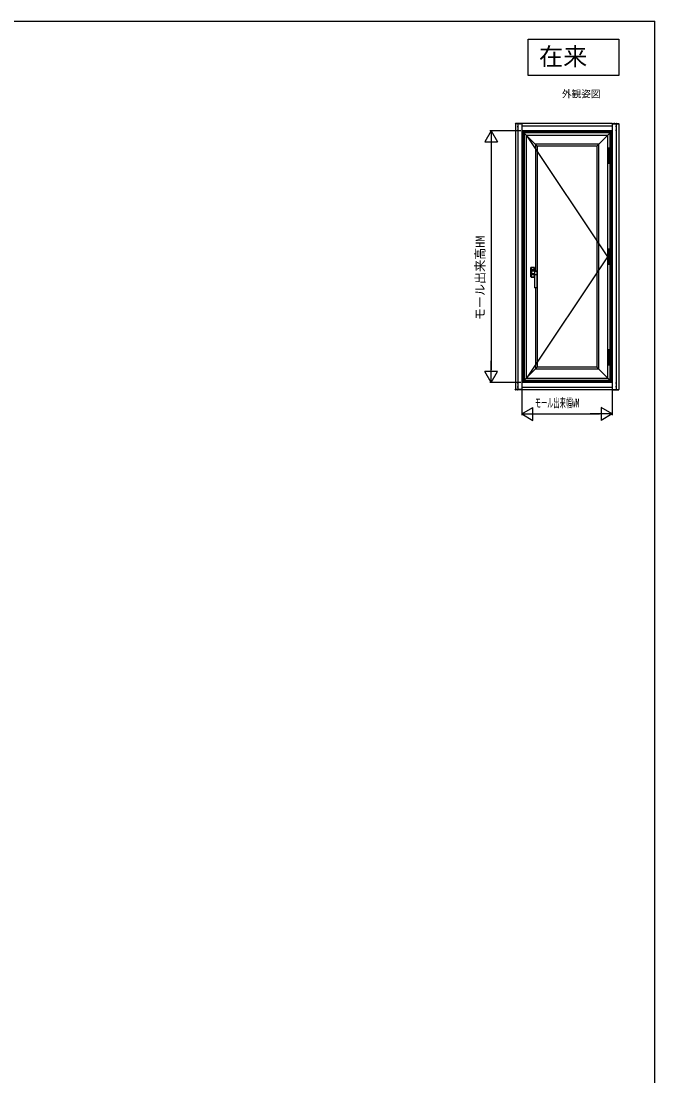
# Model space of a CAD drawing. Units: millimetres, scale not verified. Extents: x -525 to 525, y -783 to 779.
# Drawn here: x 0 to 525, y -127 to 747 of the extents above; entities that cross this region are included whole.
import ezdxf
from ezdxf.enums import TextEntityAlignment as Align

# ---------------------------------------------------------------- set-up
doc = ezdxf.new("R2010")
doc.units = ezdxf.units.MM
doc.header["$LTSCALE"] = 4
for name, color, linetype in [('0-1_USER1', 3, 'Continuous'), ('0-6_YKK_A1', 4, 'Continuous'), ('0-7_YKK_D', 6, 'Continuous'), ('0-8_YKK_ZWAK', 7, 'Continuous')]:
    doc.layers.add(name, color=color, linetype=linetype)
doc.styles.add('ＭＳ ゴシック', font='')
doc.styles.get('ＭＳ ゴシック').set_extended_font_data('MS Gothic')

msp = doc.modelspace()

# ---------------------------------------------------------------- linework, layer by layer
at = {"layer": '0-1_USER1'}
msp.add_lwpolyline([(420, 732.2), (495, 732.2), (495, 702.2), (420, 702.2)], close=True, dxfattribs=at)
at = {"layer": '0-6_YKK_A1'}
for p, q in [((409.4, 661.95), (409.4, 441.85)), ((411.25, 661.95), (409.45, 661.95)), ((411.251, 662.2), (409.451, 662.2)), ((411.17, 659.75), (412.146, 659.75)), ((411.17, 656.6), (412.146, 656.6)), ((411.25, 661.95), (411.35, 661.95)), ((411.251, 662.2), (411.451, 662.2)), ((411.4, 660.2), (411.322, 660.2)), ((411.322, 659.3), (411.4, 659.3)), ((411.4, 657.05), (411.322, 657.05)), ((411.322, 656.15), (411.4, 656.15)), ((411.4, 661.95), (411.4, 441.85)), ((411.4, 660.2), (411.4, 660.14)), ((411.4, 659.94), (411.4, 659.56)), ((411.4, 659.36), (411.4, 659.3)), ((411.4, 657.05), (411.4, 656.99)), ((411.4, 656.79), (411.4, 656.41)), ((411.4, 656.21), (411.4, 656.15)), ((414.8, 661.95), (411.45, 661.95)), ((414.799, 662.2), (411.451, 662.2)), ((411.75, 661.95), (411.75, 661.95)), ((412.649, 662.278), (412.649, 662.2)), ((412.709, 662.2), (412.649, 662.2)), ((413.289, 662.2), (412.909, 662.2)), ((413.099, 662.43), (413.099, 661.454)), ((413.549, 662.2), (413.489, 662.2)), ((413.549, 662.2), (413.549, 662.278)), ((414.8, 661.95), (414.9, 661.95)), ((414.9, 661.95), (414.899, 662.101)), ((414.9, 662.2), (414.9, 441.6)), ((489.5, 662.2), (414.9, 662.2)), ((489.5, 660.2), (414.9, 660.2)), ((489.5, 656.2), (414.9, 656.2)), ((427.6, 643.5), (414.901, 656.2)), ((476.8, 643.5), (489.499, 656.2)), ((489.5, 662.2), (489.5, 441.6)), ((489.5, 661.95), (489.501, 662.101)), ((489.6, 661.95), (489.5, 661.95)), ((489.6, 661.95), (492.95, 661.95)), ((489.601, 662.2), (492.949, 662.2)), ((490.851, 662.2), (490.851, 662.278)), ((490.851, 662.2), (490.911, 662.2)), ((491.111, 662.2), (491.491, 662.2)), ((491.301, 662.43), (491.301, 661.454)), ((491.691, 662.2), (491.751, 662.2)), ((491.751, 662.278), (491.751, 662.2)), ((493.23, 659.75), (492.254, 659.75)), ((493.23, 656.6), (492.254, 656.6)), ((492.65, 661.95), (492.65, 661.95)), ((493.149, 662.2), (492.949, 662.2)), ((493, 661.95), (493, 441.85)), ((493, 660.2), (493.078, 660.2)), ((493, 660.2), (493, 660.14)), ((493, 659.94), (493, 659.56)), ((493, 659.36), (493, 659.3)), ((493.078, 659.3), (493, 659.3)), ((493, 657.05), (493.078, 657.05)), ((493, 657.05), (493, 656.99)), ((493, 656.79), (493, 656.41)), ((493, 656.21), (493, 656.15)), ((493.078, 656.15), (493, 656.15)), ((493.15, 661.95), (493.05, 661.95)), ((493.149, 662.2), (494.949, 662.2)), ((493.15, 661.95), (494.95, 661.95)), ((495, 661.95), (495, 441.85)), ((415.7, 655.4), (415.7, 448.4)), ((488.7, 655.4), (415.7, 655.4)), ((416.4, 654.7), (416.4, 449.1)), ((488, 654.7), (416.4, 654.7)), ((416.62, 654.48), (416.62, 449.32)), ((487.78, 654.48), (416.62, 654.48)), ((418.6, 451.3), (418.6, 652.5)), ((418.6, 652.5), (485.8, 551.9)), ((485.8, 652.5), (418.6, 652.5)), ((485.8, 652.5), (485.8, 451.3)), ((487.78, 654.48), (487.78, 449.32)), ((488, 654.7), (488, 449.1)), ((488.7, 655.4), (488.7, 448.4)), ((426, 645.1), (426, 540.136)), ((478.4, 645.1), (426, 645.1)), ((427.6, 643.5), (427.6, 460.3)), ((476.8, 643.5), (427.6, 643.5)), ((476.8, 643.5), (476.8, 460.3)), ((478.4, 645.1), (478.4, 458.7)), ((487.5, 641.85), (487.5, 629.15)), ((487.5, 629.15), (486.16, 629.15)), ((485.8, 551.9), (418.6, 451.3)), ((487.5, 558.25), (486.16, 558.25)), ((486.16, 558.25), (486.16, 545.55)), ((487.5, 558.25), (487.5, 545.55)), ((422.37, 535.307), (422.37, 542.907)), ((422.405, 542.873), (422.405, 540.957)), ((422.41, 540.997), (422.41, 542.907)), ((422.46, 543.021), (422.46, 543.019)), ((422.564, 543.057), (422.558, 543.057)), ((423.47, 543.057), (422.564, 543.057)), ((422.57, 543.107), (424.97, 543.107)), ((422.605, 543.072), (424.935, 543.072)), ((424.07, 543.057), (423.47, 543.057)), ((424.976, 543.057), (424.07, 543.057)), ((424.982, 543.057), (424.976, 543.057)), ((425.08, 543.019), (425.08, 543.021)), ((425.13, 540.997), (425.13, 542.907)), ((425.135, 542.873), (425.135, 540.957)), ((425.17, 540.165), (425.17, 542.907)), ((487.5, 545.55), (486.16, 545.55)), ((422.405, 540.957), (422.415, 540.947)), ((422.405, 540.957), (422.46, 540.957)), ((422.415, 537.268), (422.405, 537.257)), ((422.405, 537.257), (422.405, 535.342)), ((422.405, 537.257), (422.46, 537.257)), ((422.414, 540.997), (422.41, 540.997)), ((422.41, 537.217), (422.41, 535.307)), ((422.414, 537.217), (422.41, 537.217)), ((422.414, 540.997), (422.46, 540.997)), ((422.46, 537.217), (422.414, 537.217)), ((422.415, 540.947), (425.125, 540.947)), ((422.415, 540.947), (422.415, 537.268)), ((422.415, 537.268), (425.125, 537.268)), ((422.46, 540.997), (422.46, 540.948)), ((422.46, 537.266), (422.46, 537.217)), ((422.46, 535.196), (422.46, 535.194)), ((422.501, 540.947), (422.564, 540.947)), ((422.564, 537.267), (422.501, 537.267)), ((422.558, 535.157), (422.564, 535.157)), ((424.976, 540.947), (422.564, 540.947)), ((422.564, 537.267), (424.976, 537.267)), ((422.564, 535.157), (423.47, 535.157)), ((422.57, 535.107), (424.97, 535.107)), ((422.605, 535.142), (424.935, 535.142)), ((422.67, 540.056), (422.67, 540.057)), ((422.67, 540.056), (422.67, 539.841)), ((422.67, 539.841), (422.67, 538.264)), ((422.67, 538.264), (422.67, 538.158)), ((422.67, 538.157), (422.67, 538.158)), ((422.82, 540.207), (424.87, 540.207)), ((422.82, 538.007), (424.87, 538.007)), ((423.47, 535.157), (424.07, 535.157)), ((424.07, 535.157), (424.976, 535.157)), ((424.87, 540.207), (424.87, 540.202)), ((424.87, 538.01), (424.87, 538.007)), ((424.976, 540.947), (425.039, 540.947)), ((425.039, 537.267), (424.976, 537.267)), ((424.976, 535.157), (424.982, 535.157)), ((425.08, 540.997), (425.126, 540.997)), ((425.08, 540.948), (425.08, 540.997)), ((425.08, 537.217), (425.08, 537.266)), ((425.08, 537.257), (425.135, 537.257)), ((425.126, 537.217), (425.08, 537.217)), ((425.08, 535.194), (425.08, 535.196)), ((425.125, 540.947), (425.125, 540.166)), ((425.125, 538.028), (425.125, 537.268)), ((425.125, 537.268), (425.135, 537.257)), ((425.126, 540.997), (425.13, 540.997)), ((425.126, 537.217), (425.13, 537.217)), ((425.13, 537.217), (425.13, 535.307)), ((425.135, 537.257), (425.135, 535.342)), ((425.17, 535.307), (425.17, 538.029)), ((425.37, 537.186), (425.37, 526.295)), ((425.52, 539.92), (427.22, 539.92)), ((425.52, 537.207), (427.22, 537.207)), ((427.37, 537.186), (427.37, 539.74)), ((427.37, 526.295), (427.37, 537.186)), ((427.22, 526.145), (425.52, 526.145)), ((426, 526.145), (426, 458.7)), ((487.5, 474.65), (486.16, 474.65)), ((486.16, 474.65), (486.16, 461.95)), ((487.5, 474.65), (487.5, 461.95)), ((427.6, 460.3), (414.901, 447.6)), ((478.4, 458.7), (426, 458.7)), ((476.8, 460.3), (427.6, 460.3)), ((476.8, 460.3), (489.499, 447.6)), ((487.5, 461.95), (486.16, 461.95)), ((411.17, 447.2), (412.146, 447.2)), ((411.322, 447.65), (411.4, 447.65)), ((411.4, 446.75), (411.322, 446.75)), ((411.4, 447.59), (411.4, 447.65)), ((411.4, 447.01), (411.4, 447.39)), ((411.4, 446.75), (411.4, 446.81)), ((489.5, 447.6), (414.9, 447.6)), ((488.7, 448.4), (415.7, 448.4)), ((488, 449.1), (416.4, 449.1)), ((487.78, 449.32), (416.62, 449.32)), ((418.6, 451.3), (485.8, 451.3)), ((493.23, 447.2), (492.254, 447.2)), ((493.078, 447.65), (493, 447.65)), ((493, 447.59), (493, 447.65)), ((493, 447.01), (493, 447.39)), ((493, 446.75), (493, 446.81)), ((493, 446.75), (493.078, 446.75)), ((411.25, 441.85), (409.45, 441.85)), ((411.251, 441.6), (409.451, 441.6)), ((411.17, 444.05), (412.146, 444.05)), ((411.25, 441.85), (411.35, 441.85)), ((411.251, 441.6), (411.451, 441.6)), ((411.322, 444.5), (411.4, 444.5)), ((411.4, 443.6), (411.322, 443.6)), ((411.4, 444.44), (411.4, 444.5)), ((411.4, 443.86), (411.4, 444.24)), ((411.4, 443.6), (411.4, 443.66)), ((414.8, 441.85), (411.45, 441.85)), ((414.799, 441.6), (411.451, 441.6)), ((411.75, 441.85), (411.75, 441.85)), ((414.8, 441.85), (414.9, 441.85)), ((414.9, 441.85), (414.899, 441.699)), ((489.5, 443.6), (414.9, 443.6)), ((489.5, 441.6), (414.9, 441.6)), ((489.5, 441.85), (489.501, 441.699)), ((489.6, 441.85), (489.5, 441.85)), ((489.6, 441.85), (492.95, 441.85)), ((489.601, 441.6), (492.949, 441.6)), ((493.23, 444.05), (492.254, 444.05)), ((492.65, 441.85), (492.65, 441.85)), ((493.149, 441.6), (492.949, 441.6)), ((493.078, 444.5), (493, 444.5)), ((493, 444.44), (493, 444.5)), ((493, 443.86), (493, 444.24)), ((493, 443.6), (493, 443.66)), ((493, 443.6), (493.078, 443.6)), ((493.15, 441.85), (493.05, 441.85)), ((493.149, 441.6), (494.949, 441.6)), ((493.15, 441.85), (494.95, 441.85))]:
    msp.add_line(p, q, dxfattribs=at)
for points in [[(409.351, 662.101), (409.35, 661.95), (409.45, 661.95)], [(411.351, 662.101), (411.35, 661.95), (411.45, 661.95)], [(493.049, 662.101), (493.05, 661.95), (492.95, 661.95)], [(495.049, 662.101), (495.05, 661.95), (494.95, 661.95)], [(487.5, 641.85), (486.16, 641.85), (486.16, 629.15)], [(425.08, 540.957), (425.135, 540.957), (425.125, 540.947)], [(425.37, 539.754), (425.37, 539.74), (425.37, 537.186)], [(427.37, 539.754), (427.37, 539.74), (427.37, 539.856)], [(409.351, 441.699), (409.35, 441.85), (409.45, 441.85)], [(411.351, 441.699), (411.35, 441.85), (411.45, 441.85)], [(493.049, 441.699), (493.05, 441.85), (492.95, 441.85)], [(495.049, 441.699), (495.05, 441.85), (494.95, 441.85)]]:
    msp.add_lwpolyline(points, dxfattribs=at)
for centre, radius, start, end in [((409.451, 662.1), 0.1, 90, 179.5), ((412.4, 659.75), 1.2, 159.64559, 200.35441), ((412.4, 656.6), 1.2, 159.64559, 200.35441), ((411.322, 660.15), 0.05, 90, 159.64559), ((411.322, 659.35), 0.05, 200.35441, 270), ((411.322, 657), 0.05, 90, 159.64559), ((411.322, 656.2), 0.05, 200.35441, 270), ((411.451, 662.1), 0.1, 90, 179.5), ((412.699, 662.278), 0.05, 110.35441, 180), ((413.099, 661.2), 1.2, 69.64559, 110.35441), ((413.499, 662.278), 0.05, 0, 69.64559), ((414.799, 662.1), 0.1, 0.5, 90), ((489.601, 662.1), 0.1, 90, 179.5), ((490.901, 662.278), 0.05, 110.35441, 180), ((491.301, 661.2), 1.2, 69.64559, 110.35441), ((491.701, 662.278), 0.05, 0, 69.64559), ((492.949, 662.1), 0.1, 0.5, 90), ((493.078, 660.15), 0.05, 20.35441, 90), ((493.078, 659.35), 0.05, 270, 339.64559), ((493.078, 657), 0.05, 20.35441, 90), ((493.078, 656.2), 0.05, 270, 339.64559), ((492, 659.75), 1.2, 339.64559, 20.35441), ((492, 656.6), 1.2, 339.64559, 20.35441), ((494.949, 662.1), 0.1, 0.5, 90), ((425.475, 536.989), 0.223, 78.36304, 118.02137), ((427.164, 539.865), 0.206, 357.4699, 74.32152), ((427.265, 536.989), 0.223, 61.97863, 101.63696), ((425.52, 526.295), 0.15, 180, 270), ((427.22, 526.295), 0.15, 270, 0), ((412.4, 447.2), 1.2, 159.64559, 200.35441), ((411.322, 447.6), 0.05, 90, 159.64559), ((411.322, 446.8), 0.05, 200.35441, 270), ((493.078, 447.6), 0.05, 20.35441, 90), ((493.078, 446.8), 0.05, 270, 339.64559), ((492, 447.2), 1.2, 339.64559, 20.35441), ((409.451, 441.7), 0.1, 180.5, 270), ((412.4, 444.05), 1.2, 159.64559, 200.35441), ((411.322, 444.45), 0.05, 90, 159.64559), ((411.322, 443.65), 0.05, 200.35441, 270), ((411.451, 441.7), 0.1, 180.5, 270), ((414.799, 441.7), 0.1, 270, 359.5), ((489.601, 441.7), 0.1, 180.5, 270), ((492.949, 441.7), 0.1, 270, 359.5), ((493.078, 444.45), 0.05, 20.35441, 90), ((493.078, 443.65), 0.05, 270, 339.64559), ((492, 444.05), 1.2, 339.64559, 20.35441), ((494.949, 441.7), 0.1, 270, 359.5)]:
    msp.add_arc(centre, radius, start, end, dxfattribs=at)
for centre, major_axis, ratio, start_param, end_param in [((422.57, 542.907), (-0.142, 0.142), 0.998783, 5.4983961, 7.0679745), ((422.605, 542.872), (-0.142, 0.142), 0.998783, 0.5484336, 0.7847892), ((422.56, 542.907), (0.15, 0), 0.999391, 2.3007964, 3.1415927), ((422.558, 542.907), (0.15, 0), 0.999391, 1.5707963, 2.2852921), ((422.605, 542.872), (-0.142, 0.142), 0.998783, 5.4983961, 5.9688542), ((424.935, 542.872), (0.142, 0.142), 0.998783, 0.3143421, 0.7847892), ((424.97, 542.907), (0.142, 0.142), 0.998783, 5.4983961, 7.0679745), ((424.982, 542.907), (-0.15, 0), 0.999391, 3.9978933, 4.712389), ((424.98, 542.907), (-0.15, 0), 0.999391, 3.1415927, 3.9823889), ((424.935, 542.872), (0.142, 0.142), 0.998783, 5.4983961, 5.7347669), ((422.57, 535.307), (0.142, 0.142), 0.998783, 2.3568035, 3.9263818), ((422.605, 535.342), (0.142, 0.142), 0.998783, 2.3568035, 2.5931895), ((422.56, 535.307), (-0.15, 0), 0.999391, 0, 0.8407962), ((422.558, 535.307), (-0.15, 0), 0.999391, 0.8563006, 1.5707963), ((422.605, 535.342), (0.142, 0.142), 0.998783, 3.4559116, 3.9263818), ((422.82, 540.056), (0, 0.151), 0.990268, 6.2831853, 7.8539816), ((422.82, 540.057), (-0.106, 0.106), 0.998783, 5.4983961, 7.0679745), ((422.82, 538.158), (0, 0.15), 0.997564, 1.5707963, 3.1415927), ((422.82, 538.157), (0.106, 0.106), 0.998783, 2.3568035, 3.9263818), ((425.12, 540.202), (0.25, 0), 0.140541, 3.1415927, 4.5647111), ((425.12, 538.01), (0.25, 0), 0.069927, 1.7184742, 3.1415927), ((424.935, 535.342), (-0.142, 0.142), 0.998783, 2.3568035, 2.827278), ((424.97, 535.307), (-0.142, 0.142), 0.998783, 2.3568035, 3.9263818), ((424.982, 535.307), (0.15, 0), 0.999391, 4.712389, 5.4268847), ((424.98, 535.307), (0.15, 0), 0.999391, 5.4423891, 6.2831853), ((423.235, 538.786), (-10, 0), 0.140541, 4.3437515, 4.5264988), ((423.235, 538.715), (-10, 0), 0.069927, 1.7566865, 1.7859525), ((424.935, 535.342), (-0.142, 0.142), 0.998783, 3.6899654, 3.9263818), ((425.52, 539.75), (-0.086, 0.126), 0.972697, 0.8221728, 0.95945), ((425.52, 539.771), (0.113, 0.11), 0.890056, 0.8564055, 2.2899246), ((426.37, 539.926), (-1.3, 0), 0.140541, 4.1041434, 4.3437515), ((426.77, 540.007), (-0.6, 0), 0.140541, 3.8643269, 4.1041434), ((427.22, 539.771), (-0.113, 0.11), 0.890056, 3.9932607, 5.4267798), ((427.22, 539.75), (0.086, 0.126), 0.972697, 5.3237353, 5.4610125)]:
    msp.add_ellipse(centre, major_axis=major_axis, ratio=ratio, start_param=start_param, end_param=end_param, dxfattribs=at)
at = {"layer": '0-7_YKK_D'}
for p, q in [((389.4, 656.2), (384.15, 647.107)), ((413.9, 656.2), (388.4, 656.2)), ((389.4, 656.2), (394.65, 647.107)), ((389.4, 656.2), (389.4, 638.013)), ((384.15, 647.107), (394.65, 647.107)), ((389.4, 645.7), (389.4, 458.1)), ((389.4, 447.6), (389.4, 465.787)), ((389.4, 447.6), (384.15, 456.693)), ((394.65, 456.693), (384.15, 456.693)), ((389.4, 447.6), (394.65, 456.693)), ((413.9, 447.6), (388.4, 447.6)), ((414.9, 446.6), (414.9, 420.6)), ((489.5, 446.6), (489.5, 420.6)), ((414.9, 421.6), (423.993, 426.85)), ((414.9, 421.6), (423.993, 416.35)), ((414.9, 421.6), (433.087, 421.6)), ((423.993, 416.35), (423.993, 426.85)), ((425.4, 421.6), (479, 421.6)), ((489.5, 421.6), (471.313, 421.6)), ((489.5, 421.6), (480.407, 426.85)), ((480.407, 426.85), (480.407, 416.35)), ((489.5, 421.6), (480.407, 416.35))]:
    msp.add_line(p, q, dxfattribs=at)
at = {"layer": '0-8_YKK_ZWAK'}
msp.add_line((-525, 747.2), (525, 747.2), dxfattribs=at)
msp.add_lwpolyline([(-525, -782.8), (525, -782.8), (525, 747.2)], dxfattribs=at)

# ---------------------------------------------------------------- texts
at = {"layer": '0-1_USER1', "style": 'ＭＳ ゴシック'}
for s, height, p in [('在来', 14.66, (429, 706.2)), ('外観姿図', 5.865, (448, 682.2))]:
    msp.add_text(s, height=height, dxfattribs=at).set_placement(p, align=Align.BOTTOM_LEFT)
at = {"layer": '0-7_YKK_D', "style": 'ＭＳ ゴシック'}
msp.add_text('モール出来高HM', height=7.331, rotation=90, dxfattribs=at).set_placement((386.093, 499.372), align=Align.BOTTOM_LEFT)
at = {"layer": '0-7_YKK_D', "style": 'ＭＳ ゴシック', "width": 0.5}
msp.add_text('モール出来幅WM', height=7.331, dxfattribs=at).set_placement((425.566, 424.907), align=Align.BOTTOM_LEFT)

doc.saveas('drawing.dxf')
